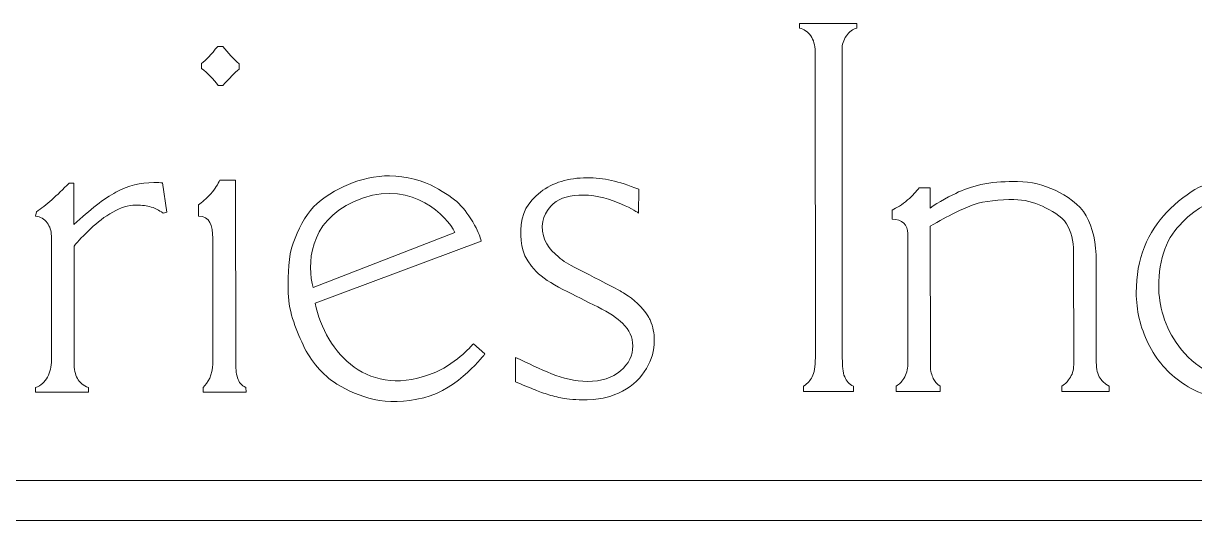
# Model space of a CAD drawing. Header units: inches. Extents: x 1.53 to 7.36, y 2.59 to 4.07.
# Drawn here: x 4.276 to 4.859, y 3.04 to 3.287 of the extents above; entities that cross this region are included whole.
import ezdxf

# ---------------------------------------------------------------- set-up
doc = ezdxf.new("R2010")
doc.units = ezdxf.units.IN
doc.header["$MEASUREMENT"] = 0
doc.layers.add('Outlines & Holes', color=7, linetype='Continuous', lineweight=0)
doc.layers.add('Text', color=7, linetype='Continuous', lineweight=0)

# ---------------------------------------------------------------- blocks, each defined once
blk = doc.blocks.new('Block_5')
at = {"layer": 'Text'}
for points, knots in [([(4.42127, 3.14801), (4.42127, 3.14801), (4.50405, 3.17901), (4.50405, 3.17901), (4.50337, 3.18113), (4.50287, 3.18324), (4.50075, 3.1869), (4.49815, 3.1914), (4.49582, 3.19477), (4.49282, 3.19777), (4.49052, 3.20006), (4.48599, 3.20313), (4.48084, 3.20596), (4.47568, 3.20879), (4.4663, 3.21156), (4.45841, 3.21155), (4.45156, 3.21155), (4.44371, 3.20976), (4.43789, 3.20727), (4.43205, 3.20477), (4.42482, 3.20066), (4.42049, 3.19603), (4.41617, 3.19139), (4.41279, 3.18467), (4.41035, 3.17805), (4.40791, 3.17142), (4.40778, 3.16265), (4.40779, 3.155), (4.4078, 3.14481), (4.41139, 3.13557), (4.41531, 3.12726), (4.41923, 3.11896), (4.42482, 3.11246), (4.43208, 3.10775), (4.44329, 3.10125), (4.45606, 3.0962), (4.47548, 3.10098), (4.49272, 3.10522), (4.50585, 3.12281), (4.50585, 3.12281), (4.50585, 3.12281), (4.50011, 3.12781), (4.50011, 3.12781), (4.50011, 3.12781), (4.49237, 3.11851), (4.48136, 3.11375), (4.44801, 3.09933), (4.42648, 3.12335), (4.42127, 3.14801)], [0, 0, 0, 0, 1, 1, 1, 2, 2, 2, 3, 3, 3, 4, 4, 4, 5, 5, 5, 6, 6, 6, 7, 7, 7, 8, 8, 8, 9, 9, 9, 10, 10, 10, 11, 11, 11, 12, 12, 12, 13, 13, 13, 14, 14, 14, 15, 15, 15, 16, 16, 16, 16]), ([(4.49087, 3.18322), (4.48713, 3.19163), (4.46993, 3.20879), (4.44539, 3.20057), (4.41927, 3.19183), (4.41736, 3.17048), (4.41978, 3.15795), (4.41978, 3.15795), (4.42036, 3.15581), (4.42036, 3.15581), (4.42036, 3.15581), (4.49087, 3.18322), (4.49087, 3.18322)], [0, 0, 0, 0, 1, 1, 1, 2, 2, 2, 3, 3, 3, 4, 4, 4, 4])]:
    blk.add_open_spline(points, degree=3, knots=knots, dxfattribs=at)
blk = doc.blocks.new('Block_6')
at = {"layer": 'Text'}
for points, knots in [([(4.36474, 3.26751), (4.36474, 3.26751), (4.36474, 3.2651), (4.36474, 3.2651), (4.3679, 3.26258), (4.37065, 3.25971), (4.37298, 3.25649), (4.37298, 3.25649), (4.37535, 3.25649), (4.37535, 3.25649), (4.37859, 3.26025), (4.38126, 3.26297), (4.38336, 3.26466), (4.38336, 3.26466), (4.38336, 3.2673), (4.38336, 3.2673), (4.38049, 3.26983), (4.37783, 3.27274), (4.37534, 3.27602), (4.37534, 3.27602), (4.37274, 3.27602), (4.37274, 3.27602), (4.36951, 3.27204), (4.36684, 3.2692), (4.36474, 3.26751)], [0, 0, 0, 0, 1, 1, 1, 2, 2, 2, 3, 3, 3, 4, 4, 4, 5, 5, 5, 6, 6, 6, 7, 7, 7, 8, 8, 8, 8]), ([(4.36313, 3.19713), (4.36313, 3.19523), (4.36313, 3.19334), (4.36313, 3.19145), (4.36898, 3.19145), (4.37026, 3.18682), (4.37027, 3.18039), (4.37027, 3.18039), (4.37032, 3.11786), (4.37032, 3.11786), (4.37032, 3.11235), (4.36781, 3.1084), (4.36543, 3.10602), (4.36543, 3.10602), (4.36544, 3.10373), (4.36544, 3.10373), (4.36544, 3.10373), (4.38685, 3.10375), (4.38685, 3.10375), (4.38685, 3.10375), (4.38684, 3.10604), (4.38684, 3.10604), (4.38437, 3.10719), (4.38345, 3.10856), (4.38267, 3.11084), (4.38184, 3.11328), (4.38172, 3.11565), (4.38171, 3.11925), (4.38171, 3.11925), (4.38164, 3.20934), (4.38164, 3.20934), (4.37904, 3.20935), (4.37644, 3.20936), (4.37384, 3.20936), (4.37291, 3.20749), (4.37148, 3.20509), (4.36933, 3.20262), (4.36713, 3.20009), (4.36489, 3.19832), (4.36313, 3.19713)], [0, 0, 0, 0, 1, 1, 1, 2, 2, 2, 3, 3, 3, 4, 4, 4, 5, 5, 5, 6, 6, 6, 7, 7, 7, 8, 8, 8, 9, 9, 9, 10, 10, 10, 11, 11, 11, 12, 12, 12, 13, 13, 13, 13])]:
    blk.add_open_spline(points, degree=3, knots=knots, dxfattribs=at)
blk = doc.blocks.new('Block_4')
at = {"layer": 'Text'}
for points, knots in [([(4.67049, 3.12088), (4.67049, 3.11644), (4.66997, 3.11326), (4.66892, 3.11135), (4.66786, 3.10943), (4.66692, 3.10842), (4.66457, 3.10663), (4.66457, 3.10663), (4.66457, 3.10399), (4.66457, 3.10399), (4.66457, 3.10399), (4.68944, 3.10402), (4.68944, 3.10402), (4.68944, 3.10402), (4.68944, 3.10666), (4.68944, 3.10666), (4.68711, 3.10774), (4.68614, 3.10902), (4.68509, 3.11135), (4.68404, 3.11369), (4.68392, 3.11676), (4.68392, 3.12066), (4.68392, 3.12066), (4.68378, 3.27451), (4.68378, 3.27451), (4.68378, 3.27688), (4.68449, 3.27912), (4.68592, 3.28123), (4.68735, 3.28334), (4.68908, 3.28466), (4.69111, 3.28519), (4.69111, 3.28519), (4.69111, 3.2875), (4.69111, 3.2875), (4.69111, 3.2875), (4.66256, 3.28747), (4.66256, 3.28747), (4.66256, 3.28747), (4.66256, 3.28517), (4.66256, 3.28517), (4.66481, 3.28471), (4.66668, 3.28343), (4.66815, 3.28133), (4.66962, 3.27922), (4.67035, 3.27664), (4.67036, 3.27358), (4.67036, 3.27358), (4.67049, 3.12088), (4.67049, 3.12088)], [0, 0, 0, 0, 1, 1, 1, 2, 2, 2, 3, 3, 3, 4, 4, 4, 5, 5, 5, 6, 6, 6, 7, 7, 7, 8, 8, 8, 9, 9, 9, 10, 10, 10, 11, 11, 11, 12, 12, 12, 13, 13, 13, 14, 14, 14, 15, 15, 15, 16, 16, 16, 16]), ([(4.86133, 3.20565), (4.85689, 3.20346), (4.8503, 3.19825), (4.84561, 3.19345), (4.84091, 3.18867), (4.83719, 3.18288), (4.83446, 3.1761), (4.83171, 3.16932), (4.83034, 3.16172), (4.83035, 3.1533), (4.83036, 3.14457), (4.83236, 3.13611), (4.83636, 3.12792), (4.84035, 3.11973), (4.84602, 3.11317), (4.85336, 3.10823), (4.8607, 3.1033), (4.87071, 3.09923), (4.8851, 3.09923), (4.90622, 3.09923), (4.91958, 3.10999), (4.92942, 3.12175), (4.92942, 3.12175), (4.92431, 3.12734), (4.92431, 3.12734), (4.92002, 3.12205), (4.90525, 3.10934), (4.88671, 3.10934), (4.8775, 3.10934), (4.87019, 3.11176), (4.86484, 3.11455), (4.86098, 3.11656), (4.85502, 3.12182), (4.85148, 3.12661), (4.84794, 3.13139), (4.8454, 3.13641), (4.84385, 3.14165), (4.8423, 3.1469), (4.84153, 3.15181), (4.84152, 3.15641), (4.84152, 3.1633), (4.84253, 3.1695), (4.84455, 3.17502), (4.84658, 3.18053), (4.84988, 3.18486), (4.85331, 3.18839), (4.86788, 3.20347), (4.8869, 3.20366), (4.8977, 3.19836), (4.90229, 3.19645), (4.91002, 3.19107), (4.91332, 3.18093), (4.91332, 3.18093), (4.91531, 3.17973), (4.91531, 3.17973), (4.91531, 3.17973), (4.92383, 3.19201), (4.92383, 3.19201), (4.91329, 3.20356), (4.88957, 3.21959), (4.86133, 3.20565)], [0, 0, 0, 0, 1, 1, 1, 2, 2, 2, 3, 3, 3, 4, 4, 4, 5, 5, 5, 6, 6, 6, 7, 7, 7, 8, 8, 8, 9, 9, 9, 10, 10, 10, 11, 11, 11, 12, 12, 12, 13, 13, 13, 14, 14, 14, 15, 15, 15, 16, 16, 16, 17, 17, 17, 18, 18, 18, 19, 19, 19, 20, 20, 20, 20]), ([(4.54249, 3.17109), (4.53786, 3.17506), (4.53429, 3.17933), (4.53446, 3.18653), (4.5346, 3.19275), (4.53924, 3.19703), (4.53992, 3.19762), (4.54357, 3.20081), (4.54852, 3.20196), (4.55491, 3.20196), (4.56881, 3.20196), (4.58242, 3.19301), (4.58242, 3.19301), (4.58242, 3.19301), (4.58247, 3.2049), (4.58247, 3.2049), (4.57217, 3.20892), (4.56524, 3.21057), (4.55667, 3.21056), (4.54741, 3.21055), (4.53971, 3.20819), (4.53354, 3.20347), (4.52738, 3.19876), (4.52373, 3.1924), (4.52374, 3.18444), (4.52374, 3.17731), (4.5242, 3.17107), (4.53143, 3.16383), (4.53437, 3.16093), (4.53879, 3.15796), (4.5447, 3.15494), (4.55061, 3.15193), (4.55641, 3.149), (4.56209, 3.14617), (4.56777, 3.14334), (4.57189, 3.14063), (4.57445, 3.13803), (4.57784, 3.13481), (4.57953, 3.13106), (4.57954, 3.12677), (4.57954, 3.12203), (4.57751, 3.11789), (4.57345, 3.11436), (4.5694, 3.11084), (4.56391, 3.10907), (4.55698, 3.10907), (4.5442, 3.10906), (4.53391, 3.11535), (4.52107, 3.12099), (4.52107, 3.12099), (4.52107, 3.10881), (4.52107, 3.10881), (4.52393, 3.10759), (4.52881, 3.10568), (4.53084, 3.10485), (4.53287, 3.104), (4.53519, 3.10318), (4.53779, 3.10238), (4.54038, 3.10158), (4.54298, 3.10097), (4.54557, 3.10055), (4.54817, 3.10014), (4.55422, 3.0998), (4.55677, 3.09993), (4.5655, 3.10037), (4.56886, 3.10154), (4.57435, 3.10423), (4.57984, 3.10691), (4.58369, 3.11106), (4.58632, 3.11547), (4.58895, 3.11987), (4.59026, 3.12456), (4.59026, 3.12954), (4.59025, 3.13309), (4.58959, 3.13635), (4.58828, 3.13932), (4.58795, 3.14006), (4.58669, 3.14281), (4.58347, 3.1463), (4.57928, 3.15085), (4.57491, 3.15324), (4.57319, 3.15417), (4.55254, 3.16527), (4.54737, 3.16689), (4.54249, 3.17109)], [0, 0, 0, 0, 1, 1, 1, 2, 2, 2, 3, 3, 3, 4, 4, 4, 5, 5, 5, 6, 6, 6, 7, 7, 7, 8, 8, 8, 9, 9, 9, 10, 10, 10, 11, 11, 11, 12, 12, 12, 13, 13, 13, 14, 14, 14, 15, 15, 15, 16, 16, 16, 17, 17, 17, 18, 18, 18, 19, 19, 19, 20, 20, 20, 21, 21, 21, 22, 22, 22, 23, 23, 23, 24, 24, 24, 25, 25, 25, 26, 26, 26, 27, 27, 27, 28, 28, 28, 28]), ([(4.28993, 3.11971), (4.28993, 3.1165), (4.28927, 3.11366), (4.28796, 3.1112), (4.28664, 3.10876), (4.28467, 3.10703), (4.28204, 3.10604), (4.28204, 3.10604), (4.28204, 3.10374), (4.28204, 3.10374), (4.28204, 3.10374), (4.30833, 3.10376), (4.30833, 3.10376), (4.30833, 3.10376), (4.30833, 3.10606), (4.30833, 3.10606), (4.30577, 3.10705), (4.30394, 3.10854), (4.30285, 3.11053), (4.30176, 3.11252), (4.30121, 3.1152), (4.30121, 3.11857), (4.30121, 3.11857), (4.30116, 3.17646), (4.30116, 3.17646), (4.30326, 3.17906), (4.30601, 3.18198), (4.30939, 3.1852), (4.31277, 3.18842), (4.31645, 3.19118), (4.32044, 3.19348), (4.32443, 3.19578), (4.32822, 3.19693), (4.33184, 3.19694), (4.33552, 3.19694), (4.33717, 3.19661), (4.33967, 3.19594), (4.34218, 3.19527), (4.34301, 3.19447), (4.34555, 3.19301), (4.34555, 3.19301), (4.34746, 3.19342), (4.34746, 3.19342), (4.34746, 3.19342), (4.34525, 3.20798), (4.34525, 3.20798), (4.3442, 3.20812), (4.34273, 3.2082), (4.34085, 3.2082), (4.33431, 3.2082), (4.32805, 3.20658), (4.32207, 3.20336), (4.31609, 3.20014), (4.30912, 3.19477), (4.30115, 3.18726), (4.30115, 3.18726), (4.30113, 3.20794), (4.30113, 3.20794), (4.30113, 3.20794), (4.29876, 3.20793), (4.29876, 3.20793), (4.2926, 3.20165), (4.28715, 3.19686), (4.28241, 3.19356), (4.28241, 3.19356), (4.28196, 3.19149), (4.28196, 3.19149), (4.28445, 3.19119), (4.28638, 3.19008), (4.28778, 3.18817), (4.28917, 3.18625), (4.28987, 3.18407), (4.28987, 3.18162), (4.28987, 3.18162), (4.28993, 3.11971), (4.28993, 3.11971)], [0, 0, 0, 0, 1, 1, 1, 2, 2, 2, 3, 3, 3, 4, 4, 4, 5, 5, 5, 6, 6, 6, 7, 7, 7, 8, 8, 8, 9, 9, 9, 10, 10, 10, 11, 11, 11, 12, 12, 12, 13, 13, 13, 14, 14, 14, 15, 15, 15, 16, 16, 16, 17, 17, 17, 18, 18, 18, 19, 19, 19, 20, 20, 20, 21, 21, 21, 22, 22, 22, 23, 23, 23, 24, 24, 24, 25, 25, 25, 25]), ([(4.70872, 3.19448), (4.70871, 3.19296), (4.7087, 3.19145), (4.70869, 3.18994), (4.7139, 3.18995), (4.71647, 3.18689), (4.71648, 3.18284), (4.71648, 3.18284), (4.71653, 3.11771), (4.71653, 3.11771), (4.71654, 3.11503), (4.71586, 3.11263), (4.71451, 3.11053), (4.71315, 3.10842), (4.71276, 3.10807), (4.71072, 3.10667), (4.71072, 3.10667), (4.71073, 3.10403), (4.71073, 3.10403), (4.71073, 3.10403), (4.73261, 3.10405), (4.73261, 3.10405), (4.73261, 3.10405), (4.7326, 3.10669), (4.7326, 3.10669), (4.73085, 3.10791), (4.73005, 3.1092), (4.72923, 3.11061), (4.72842, 3.11202), (4.72782, 3.11427), (4.72782, 3.1168), (4.72782, 3.1168), (4.72776, 3.18647), (4.72776, 3.18647), (4.73677, 3.19168), (4.7441, 3.19532), (4.74965, 3.19728), (4.75419, 3.19888), (4.76288, 3.19971), (4.76935, 3.19971), (4.77469, 3.19972), (4.77934, 3.19834), (4.78356, 3.19639), (4.78777, 3.19444), (4.79318, 3.19153), (4.79555, 3.18767), (4.79793, 3.1838), (4.79912, 3.17916), (4.79912, 3.17372), (4.79912, 3.17372), (4.79917, 3.11732), (4.79917, 3.11732), (4.79917, 3.11464), (4.79848, 3.11236), (4.79709, 3.11048), (4.7957, 3.10861), (4.79552, 3.10814), (4.79324, 3.10675), (4.79324, 3.10675), (4.79325, 3.1041), (4.79325, 3.1041), (4.79325, 3.1041), (4.81686, 3.10413), (4.81686, 3.10413), (4.81686, 3.10413), (4.81686, 3.10677), (4.81686, 3.10677), (4.81432, 3.10823), (4.81366, 3.10876), (4.81238, 3.11067), (4.8111, 3.11258), (4.81046, 3.11518), (4.81046, 3.11848), (4.81046, 3.11848), (4.81041, 3.16878), (4.81041, 3.16878), (4.8104, 3.17813), (4.80874, 3.18573), (4.80543, 3.19159), (4.80211, 3.19744), (4.79553, 3.20168), (4.78992, 3.20432), (4.78432, 3.20696), (4.77807, 3.20866), (4.77123, 3.20865), (4.76543, 3.20864), (4.7604, 3.20869), (4.75488, 3.20757), (4.74975, 3.20652), (4.7456, 3.2051), (4.74187, 3.20348), (4.73831, 3.20194), (4.73136, 3.19827), (4.72775, 3.19543), (4.72775, 3.19543), (4.72774, 3.20556), (4.72774, 3.20556), (4.72588, 3.20556), (4.72401, 3.20555), (4.72215, 3.20555), (4.72081, 3.20377), (4.71895, 3.20162), (4.71645, 3.1995), (4.71362, 3.19711), (4.71088, 3.19552), (4.70872, 3.19448)], [0, 0, 0, 0, 1, 1, 1, 2, 2, 2, 3, 3, 3, 4, 4, 4, 5, 5, 5, 6, 6, 6, 7, 7, 7, 8, 8, 8, 9, 9, 9, 10, 10, 10, 11, 11, 11, 12, 12, 12, 13, 13, 13, 14, 14, 14, 15, 15, 15, 16, 16, 16, 17, 17, 17, 18, 18, 18, 19, 19, 19, 20, 20, 20, 21, 21, 21, 22, 22, 22, 23, 23, 23, 24, 24, 24, 25, 25, 25, 26, 26, 26, 27, 27, 27, 28, 28, 28, 29, 29, 29, 30, 30, 30, 31, 31, 31, 32, 32, 32, 33, 33, 33, 34, 34, 34, 35, 35, 35, 35])]:
    blk.add_open_spline(points, degree=3, knots=knots, dxfattribs=at)
for name in ['Block_6', 'Block_5']:
    blk.add_blockref(name, (0, 0), dxfattribs=at)

msp = doc.modelspace()

# ---------------------------------------------------------------- linework, layer by layer
at = {"layer": 'Outlines & Holes'}
msp.add_open_spline([(7.00083, 3.03972), (7.00636, 3.03972), (7.01083, 3.0442), (7.01083, 3.04972), (7.01083, 3.05525), (7.00636, 3.05972), (7.00083, 3.05972), (7.00083, 3.05972), (2.78083, 3.05972), (2.78083, 3.05972), (2.77531, 3.05972), (2.77083, 3.05525), (2.77083, 3.04972), (2.77083, 3.0442), (2.77531, 3.03972), (2.78083, 3.03972), (2.78083, 3.03972), (7.00083, 3.03972), (7.00083, 3.03972)], degree=3, knots=[0, 0, 0, 0, 1, 1, 1, 2, 2, 2, 3, 3, 3, 4, 4, 4, 5, 5, 5, 6, 6, 6, 6], dxfattribs=at)

# ---------------------------------------------------------------- block references
at = {"layer": 'Text'}
msp.add_blockref('Block_4', (0, 0), dxfattribs=at)

doc.saveas('drawing.dxf')
